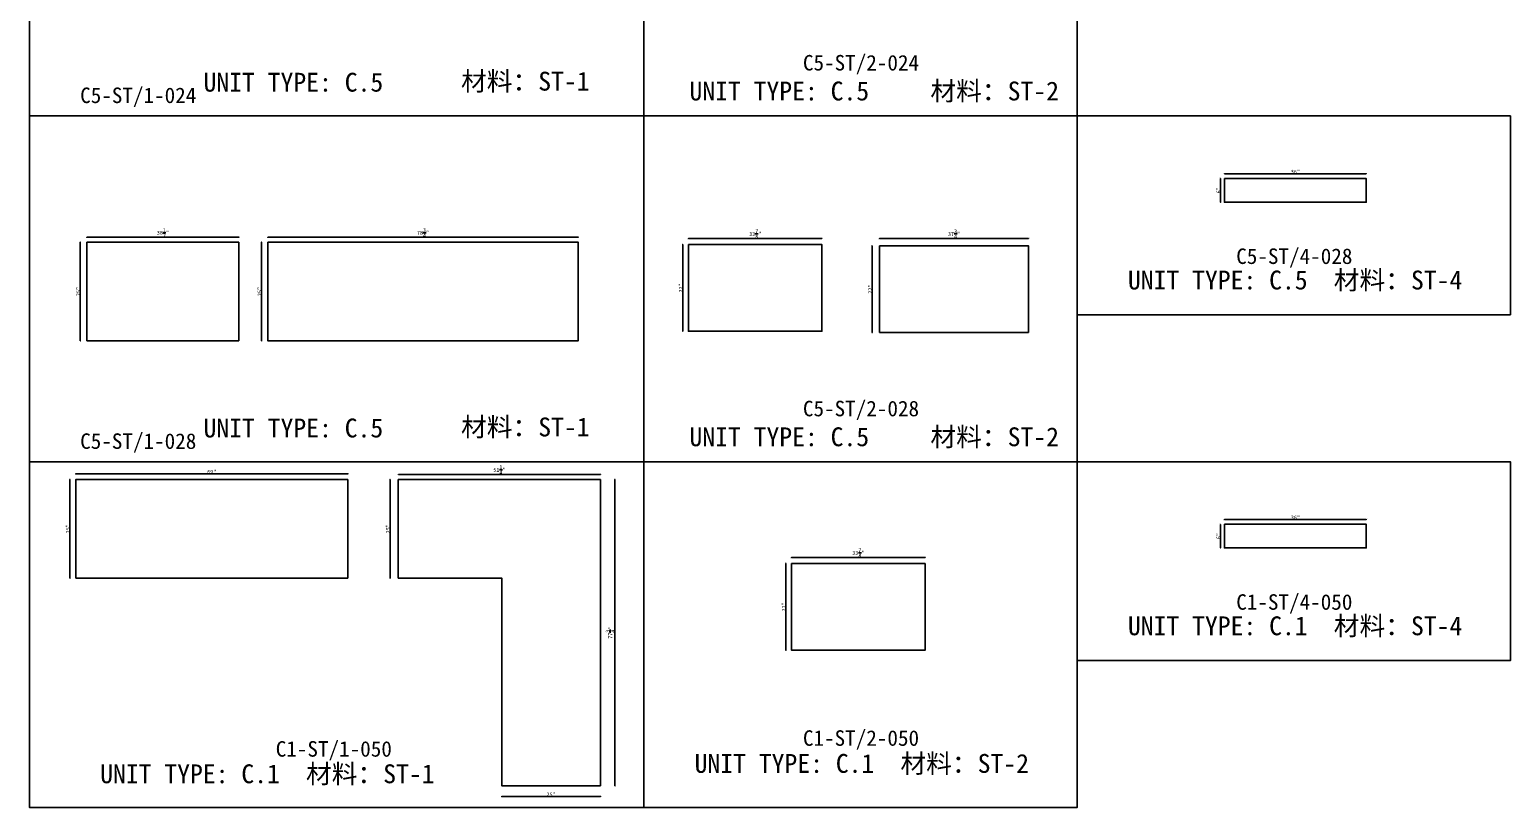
# Model space of a CAD drawing. Header units: millimetres. Extents: x -46966 to 138077, y -48408 to 2116.
# Drawn here: x 114459 to 124000, y -37227 to -32244 of the extents above; entities that cross this region are included whole.
import ezdxf
from ezdxf.enums import TextEntityAlignment as Align

# ---------------------------------------------------------------- set-up
doc = ezdxf.new("R2010")
doc.units = ezdxf.units.MM
doc.layers.add('PART_NUMBER', color=3, linetype='Continuous')
doc.styles.add('样式 1', font='')
doc.styles.get('样式 1').set_extended_font_data('NSimSun')
doc.dimstyles.new('副本 ISO-25', dxfattribs={"dimtxt": 25, "dimasz": 10, "dimexe": 1.5, "dimexo": 0.5, "dimtad": 1, "dimlfac": 0.03937, "dimlunit": 5, "dimtxsty": '样式 1', "dimblk": 'ARCHTICK', "dimcen": 2.5, "dimclrd": 256, "dimclrt": 1, "dimazin": 3, "dimtfac": 1, "dimtmove": 0, "dimatfit": 3, "dimfxlon": 1})

# ---------------------------------------------------------------- blocks, each defined once
blk = doc.blocks.new('_ArchTick')
at = {"color": 0, "linetype": 'ByBlock', "const_width": 0.15}
blk.add_lwpolyline([(-0.5, -0.5), (0.5, 0.5)], dxfattribs=at)
blk = doc.blocks.new('*D2072')
at = {"color": 0, "lineweight": -2, "transparency": 16777216}
for p, q in [((114828.6, -33584.1), (114828.6, -33581.6)), ((115806.5, -33584.1), (115806.5, -33581.6))]:
    blk.add_line(p, q, dxfattribs=at)
at = {"lineweight": -2, "transparency": 16777216}
blk.add_line((114828.6, -33583.1), (115806.5, -33583.1), dxfattribs=at)
at = {"layer": 'Defpoints', "color": 0, "transparency": 16777216}
for p in [(114828.6, -33615.8), (115806.5, -33583.1), (115806.5, -33615.8)]:
    blk.add_point(p, dxfattribs=at)
at = {"lineweight": -2, "transparency": 16777216, "xscale": 10, "yscale": 10, "zscale": 10, "rotation": 180}
blk.add_blockref('_ArchTick', (114828.6, -33583.1), dxfattribs=at)
at = {"lineweight": -2, "transparency": 16777216, "xscale": 10, "yscale": 10, "zscale": 10}
blk.add_blockref('_ArchTick', (115806.5, -33583.1), dxfattribs=at)
at = {"color": 1, "transparency": 16777216, "insert": (115317.6, -33554.1), "char_height": 25, "attachment_point": 5, "style": '样式 1'}
blk.add_mtext('\\A1;38{\\H1x;\\S1/2;}"', dxfattribs=at)
blk = doc.blocks.new('*D2073')
at = {"color": 0, "lineweight": -2, "transparency": 16777216}
for p, q in [((114786.7, -33615.8), (114784.2, -33615.8)), ((114786.7, -34250.8), (114784.2, -34250.8))]:
    blk.add_line(p, q, dxfattribs=at)
at = {"lineweight": -2, "transparency": 16777216}
blk.add_line((114785.7, -33615.8), (114785.7, -34250.8), dxfattribs=at)
at = {"layer": 'Defpoints', "color": 0, "transparency": 16777216}
for p in [(114828.6, -33615.8), (114785.7, -34250.8), (114828.6, -34250.8)]:
    blk.add_point(p, dxfattribs=at)
at = {"lineweight": -2, "transparency": 16777216, "xscale": 10, "yscale": 10, "zscale": 10}
for p, rotation in [((114785.7, -33615.8), 90), ((114785.7, -34250.8), 270)]:
    blk.add_blockref('_ArchTick', p, dxfattribs=dict(at, rotation=rotation))
at = {"color": 1, "transparency": 16777216, "insert": (114772.5, -33933.3), "char_height": 25, "attachment_point": 5, "rotation": 90, "style": '样式 1'}
blk.add_mtext('\\A1;25"', dxfattribs=at)
blk = doc.blocks.new('*D2074')
at = {"color": 0, "lineweight": -2, "transparency": 16777216}
for p, q in [((115993.3, -33584.1), (115993.3, -33581.6)), ((117993.5, -33584.1), (117993.5, -33581.6))]:
    blk.add_line(p, q, dxfattribs=at)
at = {"lineweight": -2, "transparency": 16777216}
blk.add_line((115993.3, -33583.1), (117993.5, -33583.1), dxfattribs=at)
at = {"layer": 'Defpoints', "color": 0, "transparency": 16777216}
for p in [(115993.3, -33615.8), (117993.5, -33583.1), (117993.5, -33615.8)]:
    blk.add_point(p, dxfattribs=at)
at = {"lineweight": -2, "transparency": 16777216, "xscale": 10, "yscale": 10, "zscale": 10, "rotation": 180}
blk.add_blockref('_ArchTick', (115993.3, -33583.1), dxfattribs=at)
at = {"lineweight": -2, "transparency": 16777216, "xscale": 10, "yscale": 10, "zscale": 10}
blk.add_blockref('_ArchTick', (117993.5, -33583.1), dxfattribs=at)
at = {"color": 1, "transparency": 16777216, "insert": (116993.4, -33554), "char_height": 25, "attachment_point": 5, "style": '样式 1'}
blk.add_mtext('\\A1;78{\\H1x;\\S3/4;}"', dxfattribs=at)
blk = doc.blocks.new('*D2075')
at = {"color": 0, "lineweight": -2, "transparency": 16777216}
for p, q in [((115954.9, -33615.8), (115952.4, -33615.8)), ((115954.9, -34250.8), (115952.4, -34250.8))]:
    blk.add_line(p, q, dxfattribs=at)
at = {"lineweight": -2, "transparency": 16777216}
blk.add_line((115953.9, -34250.8), (115953.9, -33615.8), dxfattribs=at)
at = {"layer": 'Defpoints', "color": 0, "transparency": 16777216}
for p in [(115953.9, -33615.8), (115993.3, -33615.8), (115993.3, -34250.8)]:
    blk.add_point(p, dxfattribs=at)
at = {"lineweight": -2, "transparency": 16777216, "xscale": 10, "yscale": 10, "zscale": 10}
for p, rotation in [((115953.9, -33615.8), 90), ((115953.9, -34250.8), 270)]:
    blk.add_blockref('_ArchTick', p, dxfattribs=dict(at, rotation=rotation))
at = {"color": 1, "transparency": 16777216, "insert": (115940.8, -33933.3), "char_height": 25, "attachment_point": 5, "rotation": 90, "style": '样式 1'}
blk.add_mtext('\\A1;25"', dxfattribs=at)
blk = doc.blocks.new('*D2076')
at = {"color": 0, "lineweight": -2, "transparency": 16777216}
for p, q in [((118703.8, -33592.1), (118703.8, -33589.6)), ((119564.3, -33592.1), (119564.3, -33589.6))]:
    blk.add_line(p, q, dxfattribs=at)
at = {"lineweight": -2, "transparency": 16777216}
blk.add_line((118703.8, -33591.1), (119564.3, -33591.1), dxfattribs=at)
at = {"layer": 'Defpoints', "color": 0, "transparency": 16777216}
for p in [(118703.8, -33630.6), (119564.3, -33591.1), (119564.3, -33630.6)]:
    blk.add_point(p, dxfattribs=at)
at = {"lineweight": -2, "transparency": 16777216, "xscale": 10, "yscale": 10, "zscale": 10, "rotation": 180}
blk.add_blockref('_ArchTick', (118703.8, -33591.1), dxfattribs=at)
at = {"lineweight": -2, "transparency": 16777216, "xscale": 10, "yscale": 10, "zscale": 10}
blk.add_blockref('_ArchTick', (119564.3, -33591.1), dxfattribs=at)
at = {"color": 1, "transparency": 16777216, "insert": (119134.1, -33562), "char_height": 25, "attachment_point": 5, "style": '样式 1'}
blk.add_mtext('\\A1;33{\\H1x;\\S7/8;}"', dxfattribs=at)
blk = doc.blocks.new('*D2077')
at = {"color": 0, "lineweight": -2, "transparency": 16777216}
for p, q in [((118668.2, -33630.6), (118665.7, -33630.6)), ((118668.2, -34189.4), (118665.7, -34189.4))]:
    blk.add_line(p, q, dxfattribs=at)
at = {"lineweight": -2, "transparency": 16777216}
blk.add_line((118667.2, -33630.6), (118667.2, -34189.4), dxfattribs=at)
at = {"layer": 'Defpoints', "color": 0, "transparency": 16777216}
for p in [(118703.8, -33630.6), (118667.2, -34189.4), (118703.8, -34189.4)]:
    blk.add_point(p, dxfattribs=at)
at = {"lineweight": -2, "transparency": 16777216, "xscale": 10, "yscale": 10, "zscale": 10}
for p, rotation in [((118667.2, -33630.6), 90), ((118667.2, -34189.4), 270)]:
    blk.add_blockref('_ArchTick', p, dxfattribs=dict(at, rotation=rotation))
at = {"color": 1, "transparency": 16777216, "insert": (118654.1, -33910), "char_height": 25, "attachment_point": 5, "rotation": 90, "style": '样式 1'}
blk.add_mtext('\\A1;22"', dxfattribs=at)
blk = doc.blocks.new('*D2078')
at = {"color": 0, "lineweight": -2, "transparency": 16777216}
for p, q in [((119935.6, -33592.1), (119935.6, -33589.6)), ((120894.5, -33592.1), (120894.5, -33589.6))]:
    blk.add_line(p, q, dxfattribs=at)
at = {"lineweight": -2, "transparency": 16777216}
blk.add_line((119935.6, -33591.1), (120894.5, -33591.1), dxfattribs=at)
at = {"layer": 'Defpoints', "color": 0, "transparency": 16777216}
for p in [(119935.6, -33638), (120894.5, -33591.1), (120894.5, -33638)]:
    blk.add_point(p, dxfattribs=at)
at = {"lineweight": -2, "transparency": 16777216, "xscale": 10, "yscale": 10, "zscale": 10, "rotation": 180}
blk.add_blockref('_ArchTick', (119935.6, -33591.1), dxfattribs=at)
at = {"lineweight": -2, "transparency": 16777216, "xscale": 10, "yscale": 10, "zscale": 10}
blk.add_blockref('_ArchTick', (120894.5, -33591.1), dxfattribs=at)
at = {"color": 1, "transparency": 16777216, "insert": (120415.1, -33562), "char_height": 25, "attachment_point": 5, "style": '样式 1'}
blk.add_mtext('\\A1;37{\\H1x;\\S3/4;}"', dxfattribs=at)
blk = doc.blocks.new('*D2079')
at = {"color": 0, "lineweight": -2, "transparency": 16777216}
for p, q in [((119888.5, -33638), (119886, -33638)), ((119888.5, -34196.8), (119886, -34196.8))]:
    blk.add_line(p, q, dxfattribs=at)
at = {"lineweight": -2, "transparency": 16777216}
blk.add_line((119887.5, -34196.8), (119887.5, -33638), dxfattribs=at)
at = {"layer": 'Defpoints', "color": 0, "transparency": 16777216}
for p in [(119887.5, -33638), (119935.6, -33638), (119935.6, -34196.8)]:
    blk.add_point(p, dxfattribs=at)
at = {"lineweight": -2, "transparency": 16777216, "xscale": 10, "yscale": 10, "zscale": 10}
for p, rotation in [((119887.5, -33638), 90), ((119887.5, -34196.8), 270)]:
    blk.add_blockref('_ArchTick', p, dxfattribs=dict(at, rotation=rotation))
at = {"color": 1, "transparency": 16777216, "insert": (119874.4, -33917.4), "char_height": 25, "attachment_point": 5, "rotation": 90, "style": '样式 1'}
blk.add_mtext('\\A1;22"', dxfattribs=at)
blk = doc.blocks.new('*D2080')
at = {"color": 0, "lineweight": -2, "transparency": 16777216}
for p, q in [((122157.1, -33174.8), (122157.1, -33172.3)), ((123071.5, -33174.8), (123071.5, -33172.3))]:
    blk.add_line(p, q, dxfattribs=at)
at = {"lineweight": -2, "transparency": 16777216}
blk.add_line((122157.1, -33173.8), (123071.5, -33173.8), dxfattribs=at)
at = {"layer": 'Defpoints', "color": 0, "transparency": 16777216}
for p in [(123071.5, -33173.8), (122157.1, -33204.6), (123071.5, -33204.6)]:
    blk.add_point(p, dxfattribs=at)
at = {"lineweight": -2, "transparency": 16777216, "xscale": 10, "yscale": 10, "zscale": 10, "rotation": 180}
blk.add_blockref('_ArchTick', (122157.1, -33173.8), dxfattribs=at)
at = {"lineweight": -2, "transparency": 16777216, "xscale": 10, "yscale": 10, "zscale": 10}
blk.add_blockref('_ArchTick', (123071.5, -33173.8), dxfattribs=at)
at = {"color": 1, "transparency": 16777216, "insert": (122614.3, -33160.7), "char_height": 25, "attachment_point": 5, "style": '样式 1'}
blk.add_mtext('\\A1;36"', dxfattribs=at)
blk = doc.blocks.new('*D2081')
at = {"color": 0, "lineweight": -2, "transparency": 16777216}
for p, q in [((122132.3, -33204.6), (122129.8, -33204.6)), ((122132.3, -33357), (122129.8, -33357))]:
    blk.add_line(p, q, dxfattribs=at)
at = {"lineweight": -2, "transparency": 16777216}
blk.add_line((122131.3, -33357), (122131.3, -33204.6), dxfattribs=at)
at = {"layer": 'Defpoints', "color": 0, "transparency": 16777216}
for p in [(122131.3, -33204.6), (122157.1, -33204.6), (122157.1, -33357)]:
    blk.add_point(p, dxfattribs=at)
at = {"lineweight": -2, "transparency": 16777216, "xscale": 10, "yscale": 10, "zscale": 10}
for p, rotation in [((122131.3, -33204.6), 90), ((122131.3, -33357), 270)]:
    blk.add_blockref('_ArchTick', p, dxfattribs=dict(at, rotation=rotation))
at = {"color": 1, "transparency": 16777216, "insert": (122118.1, -33280.8), "char_height": 25, "attachment_point": 5, "rotation": 90, "style": '样式 1'}
blk.add_mtext('\\A1;6"', dxfattribs=at)
blk = doc.blocks.new('*D1939')
at = {"color": 0, "lineweight": -2, "transparency": 16777216}
for p, q in [((114719.8, -35145.4), (114717.3, -35145.4)), ((114719.8, -35780.4), (114717.3, -35780.4))]:
    blk.add_line(p, q, dxfattribs=at)
at = {"lineweight": -2, "transparency": 16777216}
blk.add_line((114718.8, -35780.4), (114718.8, -35145.4), dxfattribs=at)
at = {"layer": 'Defpoints', "color": 0, "transparency": 16777216}
for p in [(114718.8, -35145.4), (114755.8, -35145.4), (114755.8, -35780.4)]:
    blk.add_point(p, dxfattribs=at)
at = {"lineweight": -2, "transparency": 16777216, "xscale": 10, "yscale": 10, "zscale": 10}
for p, rotation in [((114718.8, -35145.4), 90), ((114718.8, -35780.4), 270)]:
    blk.add_blockref('_ArchTick', p, dxfattribs=dict(at, rotation=rotation))
at = {"color": 1, "transparency": 16777216, "insert": (114705.7, -35462.9), "char_height": 25, "attachment_point": 5, "rotation": 90, "style": '样式 1'}
blk.add_mtext('\\A1;25"', dxfattribs=at)
blk = doc.blocks.new('*D1940')
at = {"color": 0, "lineweight": -2, "transparency": 16777216}
for p, q in [((114755.8, -35110), (114755.8, -35107.5)), ((116508.4, -35110), (116508.4, -35107.5))]:
    blk.add_line(p, q, dxfattribs=at)
at = {"lineweight": -2, "transparency": 16777216}
blk.add_line((114755.8, -35109), (116508.4, -35109), dxfattribs=at)
at = {"layer": 'Defpoints', "color": 0, "transparency": 16777216}
for p in [(116508.4, -35109), (114755.8, -35145.4), (116508.4, -35145.4)]:
    blk.add_point(p, dxfattribs=at)
at = {"lineweight": -2, "transparency": 16777216, "xscale": 10, "yscale": 10, "zscale": 10, "rotation": 180}
blk.add_blockref('_ArchTick', (114755.8, -35109), dxfattribs=at)
at = {"lineweight": -2, "transparency": 16777216, "xscale": 10, "yscale": 10, "zscale": 10}
blk.add_blockref('_ArchTick', (116508.4, -35109), dxfattribs=at)
at = {"color": 1, "transparency": 16777216, "insert": (115632.1, -35095.9), "char_height": 25, "attachment_point": 5, "style": '样式 1'}
blk.add_mtext('\\A1;69"', dxfattribs=at)
blk = doc.blocks.new('*D1941')
at = {"color": 0, "lineweight": -2, "transparency": 16777216}
for p, q in [((116834.7, -35113.2), (116834.7, -35110.7)), ((118136.4, -35113.2), (118136.4, -35110.7))]:
    blk.add_line(p, q, dxfattribs=at)
at = {"lineweight": -2, "transparency": 16777216}
blk.add_line((116834.7, -35112.2), (118136.4, -35112.2), dxfattribs=at)
at = {"layer": 'Defpoints', "color": 0, "transparency": 16777216}
for p in [(116834.7, -35145.4), (118136.4, -35112.2), (118136.4, -35145.4)]:
    blk.add_point(p, dxfattribs=at)
at = {"lineweight": -2, "transparency": 16777216, "xscale": 10, "yscale": 10, "zscale": 10, "rotation": 180}
blk.add_blockref('_ArchTick', (116834.7, -35112.2), dxfattribs=at)
at = {"lineweight": -2, "transparency": 16777216, "xscale": 10, "yscale": 10, "zscale": 10}
blk.add_blockref('_ArchTick', (118136.4, -35112.2), dxfattribs=at)
at = {"color": 1, "transparency": 16777216, "insert": (117485.5, -35083.2), "char_height": 25, "attachment_point": 5, "style": '样式 1'}
blk.add_mtext('\\A1;51{\\H1x;\\S1/4;}"', dxfattribs=at)
blk = doc.blocks.new('*D1942')
at = {"color": 0, "lineweight": -2, "transparency": 16777216}
for p, q in [((116782.2, -35145.4), (116779.7, -35145.4)), ((116782.2, -35780.4), (116779.7, -35780.4))]:
    blk.add_line(p, q, dxfattribs=at)
at = {"lineweight": -2, "transparency": 16777216}
blk.add_line((116781.2, -35780.4), (116781.2, -35145.4), dxfattribs=at)
at = {"layer": 'Defpoints', "color": 0, "transparency": 16777216}
for p in [(116781.2, -35145.4), (116834.7, -35145.4), (116834.7, -35780.4)]:
    blk.add_point(p, dxfattribs=at)
at = {"lineweight": -2, "transparency": 16777216, "xscale": 10, "yscale": 10, "zscale": 10}
for p, rotation in [((116781.2, -35145.4), 90), ((116781.2, -35780.4), 270)]:
    blk.add_blockref('_ArchTick', p, dxfattribs=dict(at, rotation=rotation))
at = {"color": 1, "transparency": 16777216, "insert": (116768.1, -35462.9), "char_height": 25, "attachment_point": 5, "rotation": 90, "style": '样式 1'}
blk.add_mtext('\\A1;25"', dxfattribs=at)
blk = doc.blocks.new('*D1943')
at = {"color": 0, "lineweight": -2, "transparency": 16777216}
for p, q in [((117501.4, -37187.6), (117501.4, -37190.1)), ((118136.4, -37187.6), (118136.4, -37190.1))]:
    blk.add_line(p, q, dxfattribs=at)
at = {"lineweight": -2, "transparency": 16777216}
blk.add_line((118136.4, -37188.6), (117501.4, -37188.6), dxfattribs=at)
at = {"layer": 'Defpoints', "color": 0, "transparency": 16777216}
for p in [(117501.4, -37120.2), (117501.4, -37188.6), (118136.4, -37120.2)]:
    blk.add_point(p, dxfattribs=at)
at = {"lineweight": -2, "transparency": 16777216, "xscale": 10, "yscale": 10, "zscale": 10, "rotation": 180}
blk.add_blockref('_ArchTick', (117501.4, -37188.6), dxfattribs=at)
at = {"lineweight": -2, "transparency": 16777216, "xscale": 10, "yscale": 10, "zscale": 10}
blk.add_blockref('_ArchTick', (118136.4, -37188.6), dxfattribs=at)
at = {"color": 1, "transparency": 16777216, "insert": (117818.9, -37175.5), "char_height": 25, "attachment_point": 5, "style": '样式 1'}
blk.add_mtext('\\A1;25"', dxfattribs=at)
blk = doc.blocks.new('*D1944')
at = {"color": 0, "lineweight": -2, "transparency": 16777216}
for p, q in [((118228.6, -35145.4), (118231.1, -35145.4)), ((118228.6, -37120.2), (118231.1, -37120.2))]:
    blk.add_line(p, q, dxfattribs=at)
at = {"lineweight": -2, "transparency": 16777216}
blk.add_line((118229.6, -37120.2), (118229.6, -35145.4), dxfattribs=at)
at = {"layer": 'Defpoints', "color": 0, "transparency": 16777216}
for p in [(118136.4, -35145.4), (118229.6, -35145.4), (118136.4, -37120.2)]:
    blk.add_point(p, dxfattribs=at)
at = {"lineweight": -2, "transparency": 16777216, "xscale": 10, "yscale": 10, "zscale": 10}
for p, rotation in [((118229.6, -35145.4), 90), ((118229.6, -37120.2), 270)]:
    blk.add_blockref('_ArchTick', p, dxfattribs=dict(at, rotation=rotation))
at = {"color": 1, "transparency": 16777216, "insert": (118200.5, -36132.8), "char_height": 25, "attachment_point": 5, "rotation": 90, "style": '样式 1'}
blk.add_mtext('\\A1;77{\\H1x;\\S3/4;}"', dxfattribs=at)
blk = doc.blocks.new('*D1945')
at = {"color": 0, "lineweight": -2, "transparency": 16777216}
for p, q in [((119368.3, -35648.5), (119368.3, -35646)), ((120228.7, -35648.5), (120228.7, -35646))]:
    blk.add_line(p, q, dxfattribs=at)
at = {"lineweight": -2, "transparency": 16777216}
blk.add_line((119368.3, -35647.5), (120228.7, -35647.5), dxfattribs=at)
at = {"layer": 'Defpoints', "color": 0, "transparency": 16777216}
for p in [(120228.7, -35647.5), (119368.3, -35686.9), (120228.7, -35686.9)]:
    blk.add_point(p, dxfattribs=at)
at = {"lineweight": -2, "transparency": 16777216, "xscale": 10, "yscale": 10, "zscale": 10, "rotation": 180}
blk.add_blockref('_ArchTick', (119368.3, -35647.5), dxfattribs=at)
at = {"lineweight": -2, "transparency": 16777216, "xscale": 10, "yscale": 10, "zscale": 10}
blk.add_blockref('_ArchTick', (120228.7, -35647.5), dxfattribs=at)
at = {"color": 1, "transparency": 16777216, "insert": (119798.5, -35618.4), "char_height": 25, "attachment_point": 5, "style": '样式 1'}
blk.add_mtext('\\A1;33{\\H1x;\\S7/8;}"', dxfattribs=at)
blk = doc.blocks.new('*D1946')
at = {"color": 0, "lineweight": -2, "transparency": 16777216}
for p, q in [((119332.7, -35686.9), (119330.2, -35686.9)), ((119332.7, -36245.7), (119330.2, -36245.7))]:
    blk.add_line(p, q, dxfattribs=at)
at = {"lineweight": -2, "transparency": 16777216}
blk.add_line((119331.7, -35686.9), (119331.7, -36245.7), dxfattribs=at)
at = {"layer": 'Defpoints', "color": 0, "transparency": 16777216}
for p in [(119368.3, -35686.9), (119331.7, -36245.7), (119368.3, -36245.7)]:
    blk.add_point(p, dxfattribs=at)
at = {"lineweight": -2, "transparency": 16777216, "xscale": 10, "yscale": 10, "zscale": 10}
for p, rotation in [((119331.7, -35686.9), 90), ((119331.7, -36245.7), 270)]:
    blk.add_blockref('_ArchTick', p, dxfattribs=dict(at, rotation=rotation))
at = {"color": 1, "transparency": 16777216, "insert": (119318.5, -35966.3), "char_height": 25, "attachment_point": 5, "rotation": 90, "style": '样式 1'}
blk.add_mtext('\\A1;22"', dxfattribs=at)
blk = doc.blocks.new('*D1947')
at = {"color": 0, "lineweight": -2, "transparency": 16777216}
for p, q in [((122157.1, -35404.3), (122157.1, -35401.8)), ((123071.5, -35404.3), (123071.5, -35401.8))]:
    blk.add_line(p, q, dxfattribs=at)
at = {"lineweight": -2, "transparency": 16777216}
blk.add_line((122157.1, -35403.3), (123071.5, -35403.3), dxfattribs=at)
at = {"layer": 'Defpoints', "color": 0, "transparency": 16777216}
for p in [(122157.1, -35434.2), (123071.5, -35403.3), (123071.5, -35434.2)]:
    blk.add_point(p, dxfattribs=at)
at = {"lineweight": -2, "transparency": 16777216, "xscale": 10, "yscale": 10, "zscale": 10, "rotation": 180}
blk.add_blockref('_ArchTick', (122157.1, -35403.3), dxfattribs=at)
at = {"lineweight": -2, "transparency": 16777216, "xscale": 10, "yscale": 10, "zscale": 10}
blk.add_blockref('_ArchTick', (123071.5, -35403.3), dxfattribs=at)
at = {"color": 1, "transparency": 16777216, "insert": (122614.3, -35390.2), "char_height": 25, "attachment_point": 5, "style": '样式 1'}
blk.add_mtext('\\A1;36"', dxfattribs=at)
blk = doc.blocks.new('*D1948')
at = {"color": 0, "lineweight": -2, "transparency": 16777216}
for p, q in [((122132.3, -35434.2), (122129.8, -35434.2)), ((122132.3, -35586.6), (122129.8, -35586.6))]:
    blk.add_line(p, q, dxfattribs=at)
at = {"lineweight": -2, "transparency": 16777216}
blk.add_line((122131.3, -35586.6), (122131.3, -35434.2), dxfattribs=at)
at = {"layer": 'Defpoints', "color": 0, "transparency": 16777216}
for p in [(122131.3, -35434.2), (122157.1, -35434.2), (122157.1, -35586.6)]:
    blk.add_point(p, dxfattribs=at)
at = {"lineweight": -2, "transparency": 16777216, "xscale": 10, "yscale": 10, "zscale": 10}
for p, rotation in [((122131.3, -35434.2), 90), ((122131.3, -35586.6), 270)]:
    blk.add_blockref('_ArchTick', p, dxfattribs=dict(at, rotation=rotation))
at = {"color": 1, "transparency": 16777216, "insert": (122118.1, -35510.4), "char_height": 25, "attachment_point": 5, "rotation": 90, "style": '样式 1'}
blk.add_mtext('\\A1;6"', dxfattribs=at)

msp = doc.modelspace()

# ---------------------------------------------------------------- linework, layer by layer
at = {"color": 1}
for points in [[(114459.02, -30571.307), (118415.901, -30571.307), (118415.901, -32800.875), (114459.02, -32800.875)], [(118415.901, -32800.875), (121207.776, -32800.875), (121207.776, -30571.307), (118415.901, -30571.307)], [(114459.02, -32800.875), (118415.901, -32800.875), (118415.901, -35030.442), (114459.02, -35030.442)], [(118415.901, -35030.442), (121207.776, -35030.442), (121207.776, -32800.875), (118415.901, -32800.875)], [(121207.776, -32800.875), (123999.65, -32800.875), (123999.65, -34083.272), (121207.776, -34083.272)], [(114459.02, -35030.442), (118415.901, -35030.442), (118415.901, -37260.009), (114459.02, -37260.009)], [(118415.901, -37260.009), (121207.776, -37260.009), (121207.776, -35030.442), (118415.901, -35030.442)], [(121207.776, -35030.442), (123999.65, -35030.442), (123999.65, -36312.84), (121207.776, -36312.84)]]:
    msp.add_lwpolyline(points, close=True, dxfattribs=at)
for points in [[(122157.095, -33204.611), (123071.495, -33204.611), (123071.495, -33357.011), (122157.095, -33357.011)], [(114828.619, -33615.762), (115806.519, -33615.762), (115806.519, -34250.762), (114828.619, -34250.762)], [(115993.274, -33615.762), (117993.524, -33615.762), (117993.524, -34250.762), (115993.274, -34250.762)], [(118703.839, -33630.551), (119564.264, -33630.551), (119564.264, -34189.351), (118703.839, -34189.351)], [(119935.626, -33637.981), (120894.476, -33637.981), (120894.476, -34196.781), (119935.626, -34196.781)], [(114755.771, -35780.368), (116508.371, -35780.368), (116508.371, -35145.368), (114755.771, -35145.368)], [(118136.416, -35145.368), (116834.666, -35145.368), (116834.666, -35780.368), (117501.416, -35780.368), (117501.416, -37120.218), (118136.416, -37120.218)], [(122157.095, -35434.178), (123071.495, -35434.178), (123071.495, -35586.578), (122157.095, -35586.578)], [(119368.3, -35686.91), (120228.725, -35686.91), (120228.725, -36245.71), (119368.3, -36245.71)]]:
    msp.add_lwpolyline(points, close=True)

# ---------------------------------------------------------------- texts
at = {"style": '样式 1'}
for s, p in [('UNIT TYPE: C.5', (115579.454, -32644.333)), ('材料：ST-1', (117238.741, -32637.677)), ('UNIT TYPE: C.5', (118710.229, -32701.006)), ('材料：ST-2', (120262.953, -32701.006)), ('UNIT TYPE: C.5', (121535.404, -33919.768)), ('材料：ST-4', (122861.685, -33919.768)), ('UNIT TYPE: C.5', (115579.454, -34873.9)), ('材料：ST-1', (117238.741, -34867.245)), ('UNIT TYPE: C.5', (118710.229, -34930.573)), ('材料：ST-2', (120262.953, -34930.573)), ('UNIT TYPE: C.1', (121535.404, -36149.335)), ('材料：ST-4', (122861.685, -36149.335)), ('UNIT TYPE: C.1', (118743.529, -37036.514)), ('材料：ST-2', (120069.81, -37036.514)), ('UNIT TYPE: C.1', (114913.443, -37103.467)), ('材料：ST-1', (116239.724, -37103.467))]:
    msp.add_text(s, height=121.5865, dxfattribs=at).set_placement(p)
at = {"layer": 'PART_NUMBER', "color": 3, "style": '样式 1'}
for s, p in [('C5-ST/2-024', (119815.765, -32458.044)), ('C5-ST/1-024', (115158.883, -32668.044)), ('C5-ST/4-028', (122607.639, -33705.442)), ('C5-ST/2-028', (119815.765, -34687.611)), ('C5-ST/1-028', (115158.883, -34897.611)), ('C1-ST/4-050', (122607.639, -35935.009)), ('C1-ST/1-050', (116418.883, -36882.178)), ('C1-ST/2-050', (119815.765, -36812.178))]:
    msp.add_text(s, height=100, dxfattribs=at).set_placement(p, align=Align.MIDDLE_CENTER)

# ---------------------------------------------------------------- dimensions: what is measured, and where the dimension line sits
for base, p1, p2, picture, middle in [((122131.26, -33204.611), (122157.095, -33357.011), (122157.095, -33204.611), '*D2081', (122118.135, -33280.811)), ((114785.665, -34250.762), (114828.619, -33615.762), (114828.619, -34250.762), '*D2073', (114772.54, -33933.262)), ((115953.917, -33615.762), (115993.274, -34250.762), (115993.274, -33615.762), '*D2075', (115940.792, -33933.262)), ((118667.193, -34189.351), (118703.839, -33630.551), (118703.839, -34189.351), '*D2077', (118654.068, -33909.951)), ((119887.517, -33637.981), (119935.626, -34196.781), (119935.626, -33637.981), '*D2079', (119874.392, -33917.381)), ((114718.832, -35145.368), (114755.771, -35780.368), (114755.771, -35145.368), '*D1939', (114705.707, -35462.868)), ((116781.221, -35145.368), (116834.666, -35780.368), (116834.666, -35145.368), '*D1942', (116768.096, -35462.868)), ((118229.639, -35145.368), (118136.416, -37120.218), (118136.416, -35145.368), '*D1944', (118200.545, -36132.793)), ((122131.26, -35434.178), (122157.095, -35586.578), (122157.095, -35434.178), '*D1948', (122118.135, -35510.378)), ((119331.654, -36245.71), (119368.3, -35686.91), (119368.3, -36245.71), '*D1946', (119318.529, -35966.31))]:
    dim = msp.add_linear_dim(base=base, p1=p1, p2=p2, angle=90, dimstyle='副本 ISO-25')
    dim.commit()
    dim.dimension.update_dxf_attribs({"geometry": picture, "text_midpoint": middle})
for base, p1, p2, picture, middle in [((123071.495, -33173.775), (122157.095, -33204.611), (123071.495, -33204.611), '*D2080', (122614.295, -33160.65)), ((115806.519, -33583.087), (114828.619, -33615.762), (115806.519, -33615.762), '*D2072', (115317.569, -33554.064)), ((117993.524, -33583.087), (115993.274, -33615.762), (117993.524, -33615.762), '*D2074', (116993.399, -33553.994)), ((119564.264, -33591.125), (118703.839, -33630.551), (119564.264, -33630.551), '*D2076', (119134.051, -33562.031)), ((120894.476, -33591.125), (119935.626, -33637.981), (120894.476, -33637.981), '*D2078', (120415.051, -33562.031)), ((116508.371, -35109.038), (114755.771, -35145.368), (116508.371, -35145.368), '*D1940', (115632.071, -35095.913)), ((118136.416, -35112.236), (116834.666, -35145.368), (118136.416, -35145.368), '*D1941', (117485.541, -35083.212)), ((123071.495, -35403.343), (122157.095, -35434.178), (123071.495, -35434.178), '*D1947', (122614.295, -35390.218)), ((120228.725, -35647.483), (119368.3, -35686.91), (120228.725, -35686.91), '*D1945', (119798.513, -35618.39)), ((117501.416, -37188.634), (118136.416, -37120.218), (117501.416, -37120.218), '*D1943', (117818.916, -37175.509))]:
    dim = msp.add_linear_dim(base=base, p1=p1, p2=p2, dimstyle='副本 ISO-25')
    dim.commit()
    dim.dimension.update_dxf_attribs({"geometry": picture, "text_midpoint": middle})

doc.saveas('drawing.dxf')
